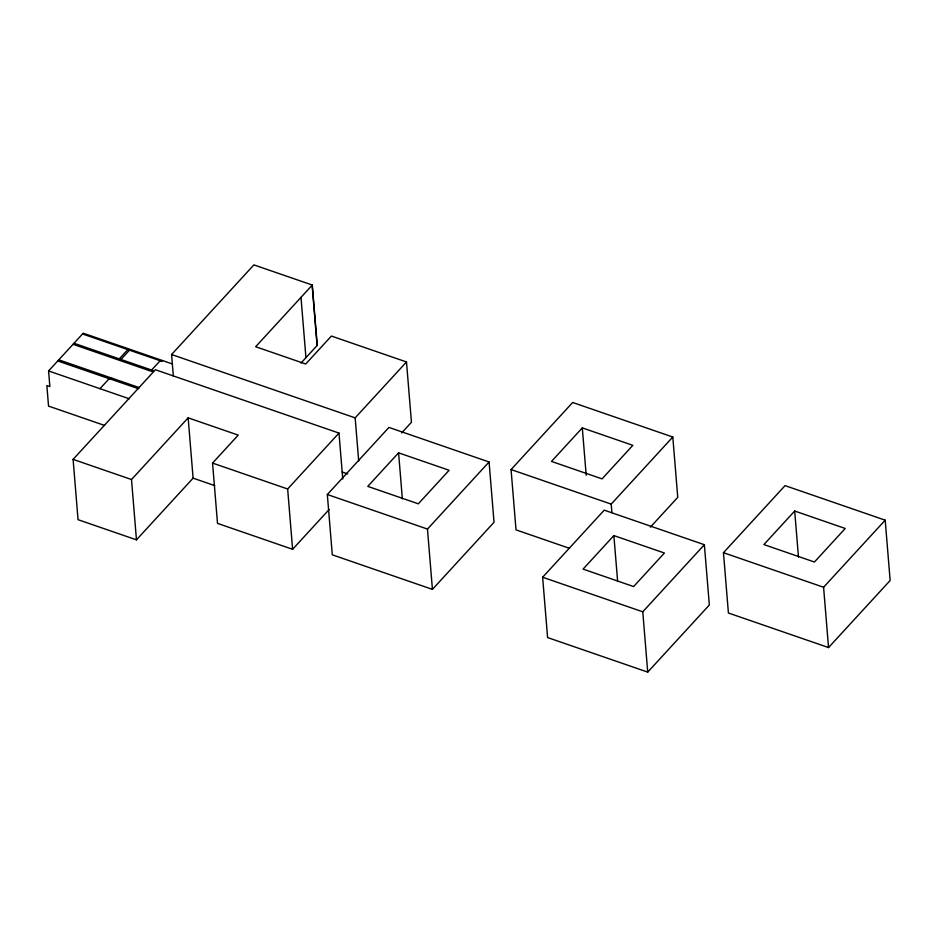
<?xml version="1.0" encoding="UTF-8"?>
<svg xmlns="http://www.w3.org/2000/svg" width="937" height="937" viewBox="0 0 937 937"><rect width="100%" height="100%" fill="white"/><g stroke="black" fill="none" stroke-linecap="round" stroke-linejoin="round"><path stroke-width="1.41" d="M104.604 425.433L48.537 406.096L46.85 385.529L49.86 386.559L48.583 370.947L83.241 333.209L172.185 363.896M119.268 358.883L127.807 349.595M120.943 359.468L129.482 350.169M99.966 388.679L110.168 377.576M110.871 379.192L111.831 378.15M151.618 370.045L160.157 360.745M162.523 360.558L161.82 361.331L82.538 333.97M329.133 509.517L292.613 549.293L217.513 523.385L212.547 463.077L238.221 435.119L188.15 417.843L193.104 478.151L136.462 539.841L78.052 519.684L73.098 459.376L155.401 369.74L338.983 433.081L342.766 479.03M173.345 376.065L171.576 354.526L253.892 264.89L312.302 285.047L317.256 345.355L301.011 363.052M136.462 539.841L131.508 479.533L188.15 417.843M312.302 285.047L255.66 346.725L305.72 364.001L331.393 336.055L406.494 361.963L411.448 422.271L401.68 432.906M292.613 549.293L287.647 488.985L338.983 433.081M358.695 460.945L355.158 417.867L406.494 361.963M327.329 494.513L388.937 427.424L489.079 461.976L494.033 522.284L432.425 589.373L332.295 554.821L327.329 494.513L427.471 529.065L432.425 589.373M398.576 452.829L367.772 486.373L418.312 503.813L449.116 470.28L398.576 452.829L402.348 498.789M427.471 529.065L489.079 461.976M569.52 548.332L516.018 529.873L511.063 469.566L572.671 402.477L672.801 437.029L677.756 497.336L650.383 527.156M582.299 427.893L551.495 461.426L602.046 478.877L632.85 445.333L582.299 427.893L586.199 475.27M542.628 577.251L604.236 510.161L704.366 544.713L709.332 605.021L647.725 672.11L547.595 637.558L542.628 577.251L642.77 611.802L647.725 672.11M611.908 512.726L611.193 504.118L672.801 437.029M613.864 535.577L583.072 569.11L633.611 586.55L664.415 553.017L613.864 535.577L617.647 581.526M642.77 611.802L704.366 544.713M723.458 552.701L785.054 485.624L885.196 520.176L890.15 580.483L828.542 647.561L728.412 613.009L723.458 552.701L823.588 587.253L828.542 647.561M794.693 511.028L763.889 544.573L814.429 562.013L845.233 528.468L794.693 511.028L798.465 556.976M823.588 587.253L885.196 520.176M511.063 469.566L611.193 504.118M171.576 354.526L355.158 417.867M74 343.27L153.281 370.619L152.333 371.661L73.039 344.312M58.785 359.843L139.437 387.672M109.207 378.618L138.489 388.714M57.754 360.956L109.137 378.689M342.169 471.99L347.697 473.888M48.583 370.947L129.247 398.775M212.547 463.077L287.647 488.985M193.104 478.151L214.76 485.624M73.098 459.376L131.508 479.533M312.126 285.235L317.081 345.542M300.988 297.369L305.942 357.688"/></g></svg>
